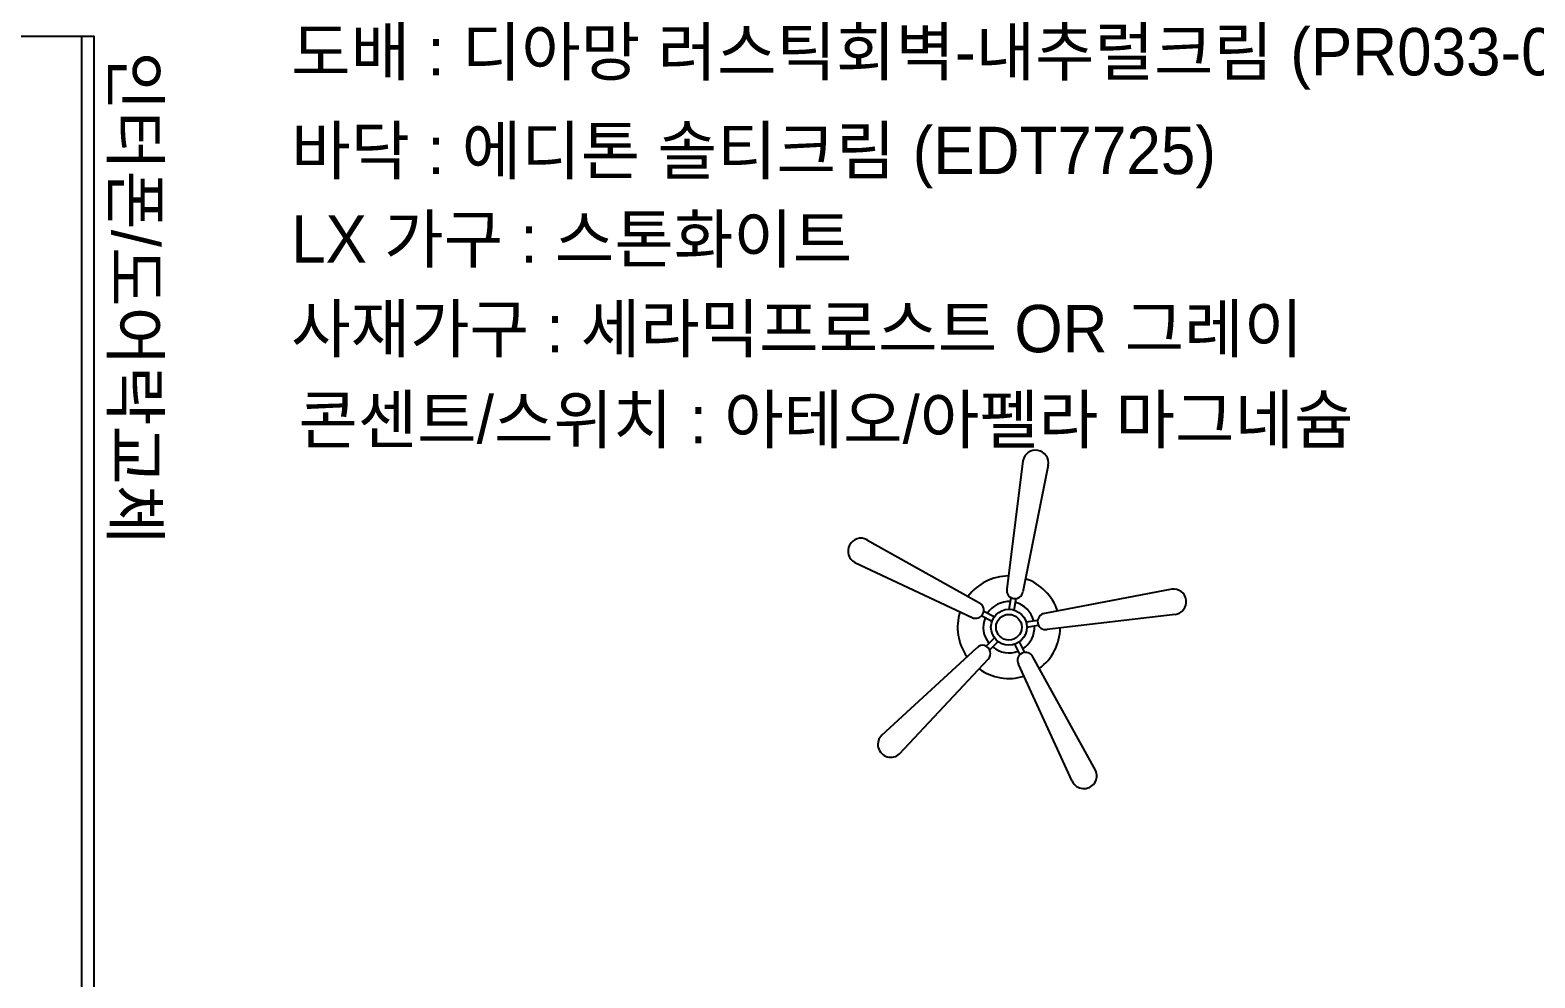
# Model space of a CAD drawing. Header units: millimetres. Extents: x 118028 to 193504, y 42792 to 96100.
# Drawn here: x 150296 to 154105, y 83327 to 85727 of the extents above; entities that cross this region are included whole.
import ezdxf

# ---------------------------------------------------------------- set-up
doc = ezdxf.new("R2010")
doc.units = ezdxf.units.MM
doc.header["$LTSCALE"] = 30
for name, color, linetype in [('0-ELC TEXT', 7, 'Continuous'), ('03-WAL NEW', 3, 'Continuous'), ('06-FUR', 6, 'Continuous'), ('06-LIGHT', 4, 'Continuous'), ('2CONTINUOUS', 2, 'Continuous'), ('설비', 140, 'Continuous')]:
    doc.layers.add(name, color=color, linetype=linetype)
doc.styles.add('코레일둥고', font='Korail_Round_Gothic_Medium.ttf')

# ---------------------------------------------------------------- blocks, each defined once
blk = doc.blocks.new('vusaudeh')
at = {"layer": '2CONTINUOUS'}
blk.add_lwpolyline([(150896.4, 80947.8), (149788.9, 80947.8), (149788.9, 81147.8), (150241.4, 81147.8), (150241.4, 85711.8), (150426.4, 85711.8), (150426.4, 81147.8), (150896.4, 81147.8), (150896.4, 80947.8)], dxfattribs=at)
blk = doc.blocks.new('CELILNGPAN')
at = {"layer": '06-FUR', "color": 6}
for p, q in [((48717.2, -3709.4), (48676.4, -4034.6)), ((48781.1, -3721), (48717.1, -4041.2)), ((48322.4, -3909.7), (48607.1, -4069.5)), ((48291.6, -3966.9), (48588.2, -4106.2)), ((49093.7, -4034.6), (48771.7, -4096.2)), ((48682.4, -4085.6), (48687.2, -4056.2)), ((48695.2, -4087.7), (48700, -4058.3)), ((48638.6, -4116.2), (48612.1, -4102.6)), ((48644.6, -4104.7), (48618.1, -4091.1)), ((48725.1, -4117.8), (48754.5, -4113.2)), ((49102.3, -4098.9), (48778, -4137)), ((48727, -4130.6), (48756.5, -4126)), ((48360.1, -4404.3), (48600.1, -4182.9)), ((48645.1, -4158.1), (48623.9, -4179.1)), ((48654.2, -4167.3), (48633.1, -4188.3)), ((48696.1, -4174.1), (48709.5, -4200.7)), ((48707.7, -4168.3), (48721.1, -4194.9)), ((48404.9, -4451.3), (48629.1, -4212.2)), ((48842.1, -4521.2), (48705.7, -4224.6)), ((48900.6, -4493.1), (48742.5, -4206))]:
    blk.add_line(p, q, dxfattribs=at)
for radius in [45.4, 32.5]:
    blk.add_circle((48681.6, -4131), radius, dxfattribs=at)
for centre, radius, start, end in [((48749.2, -3715.2), 32.5, 349.67, 169.67), ((48307, -3938.3), 32.5, 61.67, 241.67), ((48681.6, -4131), 129.8, 90.4651, 143.078), ((48696.7, -4037.9), 20.6, 170.7734, 350.7734), ((48681.6, -4131), 129.8, 18.4651, 71.078), ((49098, -4066.8), 32.5, 277.67, 97.67), ((48597.7, -4087.9), 20.6, 242.7734, 62.7734), ((48681.6, -4131), 64.9, 86.5125, 147.0342), ((48681.6, -4131), 64.9, 14.5125, 75.0342), ((48681.6, -4131), 129.8, 162.4651, 215.078), ((48681.6, -4131), 64.9, 158.5125, 219.0342), ((48774.9, -4116.6), 20.6, 98.7734, 278.7734), ((48681.6, -4131), 64.9, 302.5125, 3.0342), ((48681.6, -4131), 129.8, 306.4651, 359.078), ((48614.6, -4197.5), 20.6, 314.7734, 134.7734), ((48681.6, -4131), 64.9, 230.5125, 291.0342), ((48724.1, -4215.3), 20.6, 26.7734, 206.7734), ((48681.6, -4131), 129.8, 234.4651, 287.078), ((48382.5, -4427.8), 32.5, 133.67, 313.67), ((48871.4, -4507.2), 32.5, 205.67, 25.67)]:
    blk.add_arc(centre, radius, start, end, dxfattribs=at)

msp = doc.modelspace()

# ---------------------------------------------------------------- linework, layer by layer
at = {"layer": '03-WAL NEW'}
msp.add_lwpolyline([(150426.4, 85711.8), (150457.4, 85711.8), (150457.4, 81147.8)], dxfattribs=at)

# ---------------------------------------------------------------- block references
msp.add_blockref('vusaudeh', (0, 0))
at = {"layer": '06-LIGHT'}
msp.add_blockref('CELILNGPAN', (104092.3, 88345.8), dxfattribs=at)

# ---------------------------------------------------------------- texts
at = {"layer": '0-ELC TEXT', "style": '코레일둥고'}
msp.add_text('인터폰/도어락교체', height=120, rotation=270, dxfattribs=at).set_placement((150502.7, 85673))
at = {"layer": '설비', "color": 140, "style": '코레일둥고'}
for s, p in [('도배 : 디아망 러스틱회벽-내추럴크림 (PR033-02)', (150957, 85612)), ('바닥 : 에디톤 솔티크림 (EDT7725)', (150957, 85362)), ('LX 가구 : 스톤화이트', (150957, 85137.8)), ('사재가구 : 세라믹프로스트 OR 그레이', (150957, 84910.9)), ('콘센트/스위치 : 아테오/아펠라 마그네슘', (150975.1, 84680.5))]:
    msp.add_text(s, height=120, dxfattribs=at).set_placement(p)

doc.saveas('drawing.dxf')
